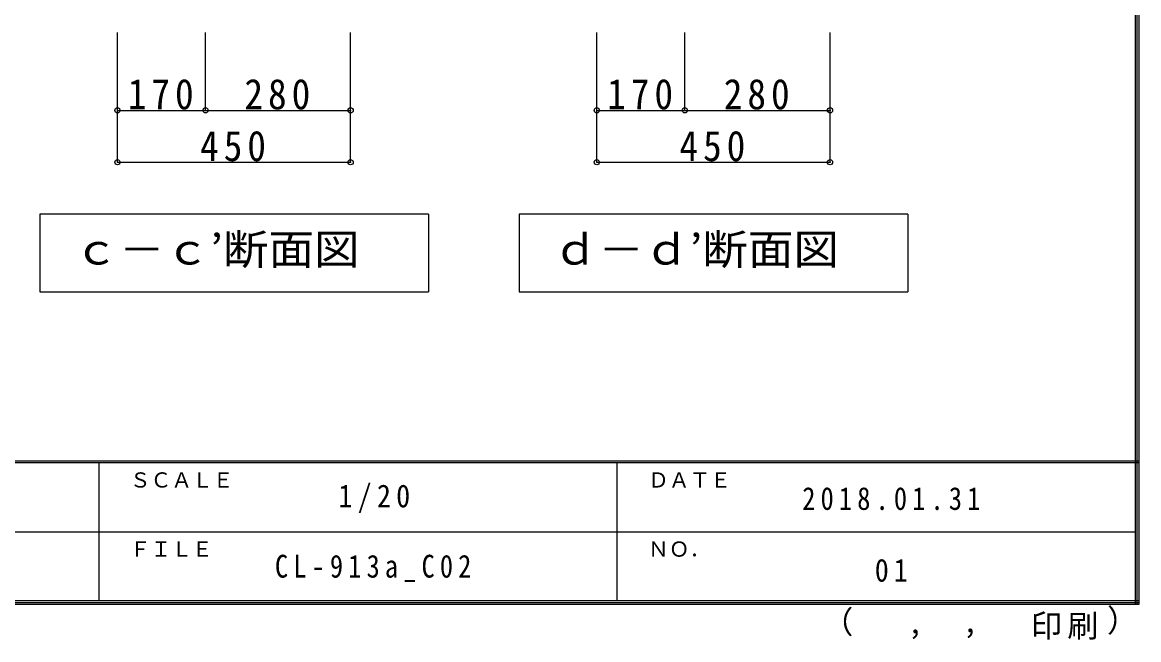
# Model space of a CAD drawing. Units: millimetres, scale not verified. Extents: x -3922 to 3878, y -2932 to 2722.
# Drawn here: x 1724 to 3878, y -2932 to -1741 of the extents above; entities that cross this region are included whole.
import ezdxf
from ezdxf.enums import TextEntityAlignment as Align

# ---------------------------------------------------------------- set-up
doc = ezdxf.new("R2010")
doc.units = ezdxf.units.MM
doc.header["$LTSCALE"] = 20
doc.header["$PDMODE"] = 32
doc.header["$PDSIZE"] = 10
for name, color, linetype in [('0-A_文字', 7, 'Continuous'), ('0-B_寸法', 7, 'Continuous'), ('F-1_枠', 6, 'Continuous'), ('F-A_文字', 7, 'Continuous')]:
    doc.layers.add(name, color=color, linetype=linetype)
doc.styles.add('ＭＳ ゴシック', font='')
doc.styles.get('ＭＳ ゴシック').set_extended_font_data('MS Gothic')

msp = doc.modelspace()

# ---------------------------------------------------------------- linework, layer by layer
at = {"layer": '0-A_文字'}
for p, q in [((2507.37, -2111.27), (2507.37, -2261.27)), ((3432.37, -2111.27), (3432.37, -2261.27)), ((1757.37, -2261.27), (2507.37, -2261.27)), ((2682.37, -2261.27), (3432.37, -2261.27))]:
    msp.add_line(p, q, dxfattribs=at)
for points in [[(2507.37, -2111.27), (1757.37, -2111.27), (1757.37, -2261.27)], [(3432.37, -2111.27), (2682.37, -2111.27), (2682.37, -2261.27)]]:
    msp.add_lwpolyline(points, dxfattribs=at)
at = {"layer": '0-B_寸法', "color": 4}
for p, q in [((1907.37, -2011.27), (1907.37, -1761.27)), ((2077.37, -1911.27), (2077.37, -1761.27)), ((2357.37, -2011.27), (2357.37, -1761.27)), ((2832.37, -2011.27), (2832.37, -1761.27)), ((3002.37, -1911.27), (3002.37, -1761.27)), ((3282.37, -2011.27), (3282.37, -1761.27)), ((1907.37, -1911.27), (2357.37, -1911.27)), ((2832.37, -1911.27), (3282.37, -1911.27)), ((1907.37, -2011.27), (2357.37, -2011.27)), ((2832.37, -2011.27), (3282.37, -2011.27))]:
    msp.add_line(p, q, dxfattribs=at)
at = {"layer": '0-B_寸法'}
for p in [(1907.37, -1911.27), (2077.37, -1911.27), (2357.37, -1911.27), (2832.37, -1911.27), (3002.37, -1911.27), (3282.37, -1911.27), (1907.37, -2011.27), (2357.37, -2011.27), (2832.37, -2011.27), (3282.37, -2011.27)]:
    msp.add_point(p, dxfattribs=at)
at = {"layer": 'F-1_枠'}
for p, q in [((3871.3, 2722.29), (3871.3, -2864.37)), ((3874.63, 2722.29), (3874.63, -2864.37)), ((3877.97, 2722.29), (3877.97, -2864.37)), ((3877.97, -2587.71), (-3922.03, -2587.71)), ((3877.97, -2591.04), (-3922.03, -2591.04)), ((1871.3, -2591.04), (1871.3, -2857.71)), ((2871.3, -2591.04), (2871.3, -2857.71)), ((-22.03, -2724.37), (3871.3, -2724.38)), ((3877.97, -2857.71), (-3922.03, -2857.71)), ((3877.97, -2861.04), (-3922.03, -2861.04)), ((3877.97, -2864.37), (-3922.03, -2864.37))]:
    msp.add_line(p, q, dxfattribs=at)

# ---------------------------------------------------------------- texts
at = {"layer": '0-A_文字', "style": 'ＭＳ ゴシック', "width": 1.1}
for s, p in [('ｃ－ｃ’断面図', (1822.37, -2226.27)), ('ｄ－ｄ’断面図', (2747.37, -2226.27))]:
    msp.add_text(s, height=58.65, dxfattribs=at).set_placement(p, align=Align.BOTTOM_LEFT)
at = {"layer": '0-B_寸法', "char_height": 58.65, "attachment_point": 7, "style": 'ＭＳ ゴシック'}
for s, insert in [('\\T1.27;\\W0.9;170', (1927.37, -1910.06)), ('\\T1.27;\\W0.9;280', (2152.37, -1910.06)), ('\\T1.27;\\W0.9;170', (2852.37, -1910.06)), ('\\T1.27;\\W0.9;280', (3077.37, -1910.06)), ('\\T1.27;\\W0.9;450', (2066.83, -2010.06)), ('\\T1.27;\\W0.9;450', (2991.83, -2010.06))]:
    msp.add_mtext(s, dxfattribs=dict(at, insert=insert))
at = {"layer": 'F-A_文字', "style": 'ＭＳ ゴシック'}
for s, height, p in [('ＳＣＡＬＥ', 29.33, (1931.3, -2647.71)), ('ＤＡＴＥ', 29.33, (2931.3, -2647.71)), ('ＦＩＬＥ', 29.33, (1931.3, -2781.04)), ('ＮＯ．', 29.33, (2931.3, -2781.04)), ('（', 43.99, (3267.32, -2933.25)), ('）', 43.99, (3816.9, -2930.46)), (',', 43.99, (3432.15, -2933.25)), (',', 43.99, (3538.1, -2931.39))]:
    msp.add_text(s, height=height, dxfattribs=at).set_placement(p, align=Align.BOTTOM_LEFT)
at = {"layer": 'F-A_文字', "char_height": 43.99, "attachment_point": 7, "style": 'ＭＳ ゴシック'}
for s, insert in [('\\T1.38;\\W0.9;1/20', (2333.8, -2687.71)), ('\\T1.39;\\W0.85;2018.01.31', (3228.8, -2682.71)), ('\\T1.39;\\W0.85;CL-913a_C02', (2211.3, -2821.04)), ('\\T1.36;\\W0.9;01', (3368.8, -2821.04)), ('\\T1.17;印刷', (3670.07, -2932.32))]:
    msp.add_mtext(s, dxfattribs=dict(at, insert=insert))

doc.saveas('drawing.dxf')
